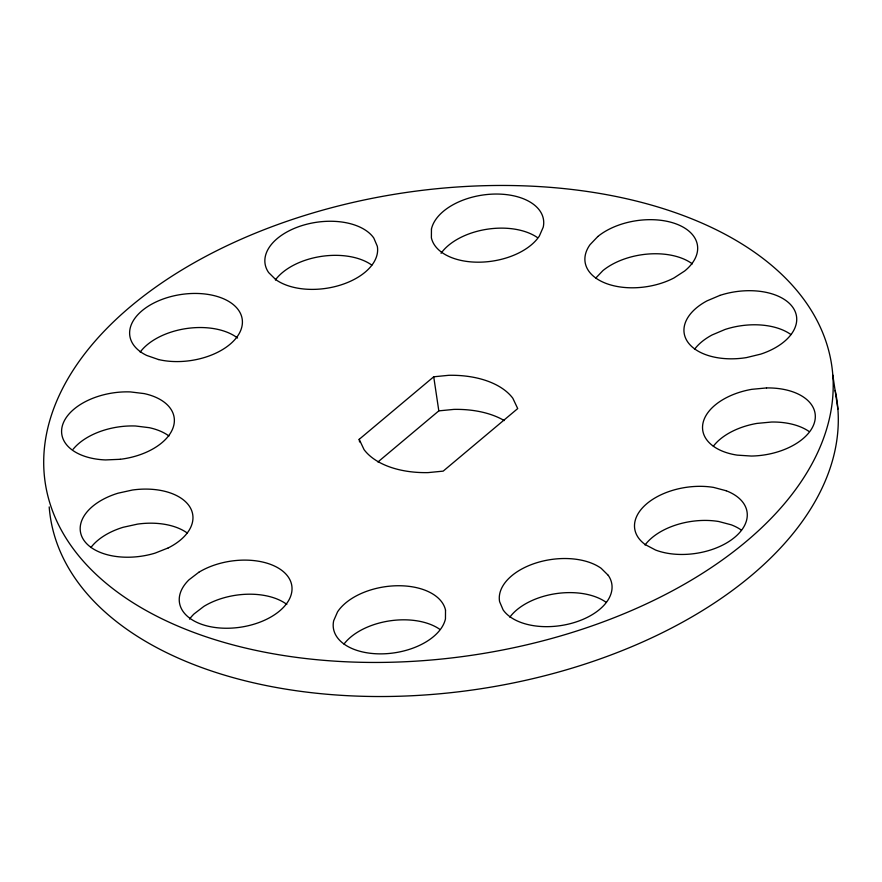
<?xml version="1.0" encoding="UTF-8"?>
<svg xmlns="http://www.w3.org/2000/svg" width="882" height="882" viewBox="0 0 882 882"><rect width="100%" height="100%" fill="white"/><g stroke="black" fill="none" stroke-linecap="round" stroke-linejoin="round"><path stroke-width="1.32" d="M595.89 277.962L602.913 270.598A56.801 33.384 -8.5 0 1 692.337 263.883M359.195 439.335L433.724 376.79L448.817 375.302A81.155 47.705 -8.5 0 1 512.839 398.267L517.712 408.575L443.183 471.131L428.079 472.609A81.155 47.705 -8.5 0 1 364.068 449.644L359.195 439.335L359.58 441.959M377.937 461.97L438.817 410.869L453.921 409.391A81.155 47.705 -8.5 0 1 504.306 420.593M832.806 375.093A397.606 233.708 -8.5 0 1 256.662 650.552A397.606 233.708 -8.5 0 1 225.891 246.232A397.606 233.708 -8.5 0 1 832.806 375.093L837.9 409.171M433.724 376.79L438.817 410.869M835.177 390.472A397.606 233.708 -8.5 0 1 477.228 689.305A397.606 233.708 -8.5 0 1 49.194 506.907M441.055 253.299A56.801 33.384 -8.5 0 1 537.303 237.479M275.405 279.903A56.801 33.384 -8.5 0 1 371.829 265.118M140.183 352.105A56.801 33.384 -8.5 0 1 237.556 338.015M694.498 349.349A56.801 33.384 -8.5 0 1 712.105 334.951L725.015 329.482A56.801 33.384 -8.5 0 1 790.922 334.554M713.351 446.226A56.801 33.384 -8.5 0 1 756.888 423.415L771.607 422.026A56.801 33.384 -8.5 0 1 808.893 431.364M645.051 544.988A56.801 33.384 -8.5 0 1 718.72 521.505L731.299 524.834A56.801 33.384 -8.5 0 1 741.475 530.192M509.829 617.179A56.801 33.384 -8.5 0 1 606.254 602.395M344.013 644.036A56.801 33.384 -8.5 0 1 439.556 629.164M189.531 619.131A56.801 33.384 -8.5 0 1 194.073 613.905L203.863 606.397A56.801 33.384 -8.5 0 1 286.804 604.402M90.912 547.513A56.801 33.384 -8.5 0 1 123.149 527.282L137.57 524.106A56.801 33.384 -8.5 0 1 187.392 533.125M73.162 449.203A56.801 33.384 -8.5 0 1 135.508 425.995L149.323 427.693A56.801 33.384 -8.5 0 1 168.947 435.984M431.452 229.011L431.386 237.798A56.801 33.384 -8.5 0 0 479.742 262.175A56.801 33.384 -8.5 0 0 539.343 236.056L543.213 227.214A56.801 33.384 -8.5 0 0 494.912 194.051A56.801 33.384 -8.5 0 0 431.452 229.011M445.52 610.124L445.454 618.899A56.801 33.384 -8.5 0 1 381.994 653.86A56.801 33.384 -8.5 0 1 333.694 620.696L337.563 611.854A56.801 33.384 -8.5 0 1 397.165 585.747A56.801 33.384 -8.5 0 1 445.52 610.124M597.82 236.519L590.003 244.711A56.801 33.384 -8.5 0 0 605.317 283.133A56.801 33.384 -8.5 0 0 673.925 277.984L684.719 270.961A56.801 33.384 -8.5 0 0 677.222 224.337A56.801 33.384 -8.5 0 0 597.82 236.519M198.77 572.308L188.98 579.816A56.801 33.384 -8.5 0 0 226.652 628.249A56.801 33.384 -8.5 0 0 289.891 579.739A56.801 33.384 -8.5 0 0 198.77 572.308M719.921 295.393L707.011 300.861A56.801 33.384 -8.5 0 0 687.762 342.029A56.801 33.384 -8.5 0 0 746.448 357.596L760.747 354.123A56.801 33.384 -8.5 0 0 792.907 307.487A56.801 33.384 -8.5 0 0 719.921 295.393M168.242 547.909L155.089 553.124A56.801 33.384 -8.5 0 1 83.305 539.365A56.801 33.384 -8.5 0 1 118.056 493.192L132.476 490.017A56.801 33.384 -8.5 0 1 189.839 506.941A56.801 33.384 -8.5 0 1 168.242 547.909M766.513 387.937L751.795 389.326A56.801 33.384 -8.5 0 0 703.042 422.897A56.801 33.384 -8.5 0 0 737.132 455.123L751.332 456.049A56.801 33.384 -8.5 0 0 814.803 421.1A56.801 33.384 -8.5 0 0 766.513 387.937M120.206 459.302L105.542 459.93A56.801 33.384 -8.5 0 1 62.975 423.845A56.801 33.384 -8.5 0 1 130.415 391.917L144.229 393.604A56.801 33.384 -8.5 0 1 172.982 427.99A56.801 33.384 -8.5 0 1 120.206 459.302M726.206 490.756L713.626 487.415A56.801 33.384 -8.5 0 0 646.925 503.6A56.801 33.384 -8.5 0 0 645.392 544.679L655.569 550.037A56.801 33.384 -8.5 0 0 734.849 537.193A56.801 33.384 -8.5 0 0 726.206 490.756M158.528 359.547L146.721 355.446A56.801 33.384 -8.5 0 1 165.97 298.028A56.801 33.384 -8.5 0 1 242.263 324.51A56.801 33.384 -8.5 0 1 158.528 359.547M608.238 575.318L601.16 568.306A56.801 33.384 -8.5 0 0 535.253 563.223A56.801 33.384 -8.5 0 0 499.609 601.678L503.104 609.87A56.801 33.384 -8.5 0 0 576.078 621.964A56.801 33.384 -8.5 0 0 608.238 575.318M275.746 279.605L268.668 272.593A56.801 33.384 -8.5 0 1 300.828 225.957A56.801 33.384 -8.5 0 1 373.803 238.041L377.298 246.232A56.801 33.384 -8.5 0 1 341.654 284.688A56.801 33.384 -8.5 0 1 275.746 279.605"/></g></svg>
